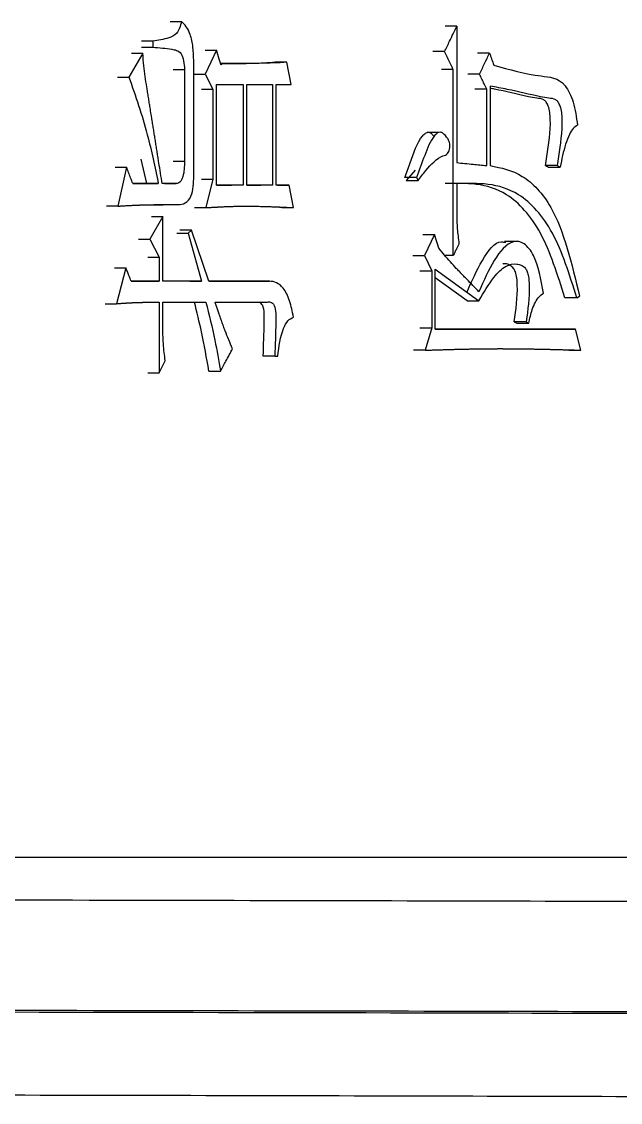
# Model space of a CAD drawing. Header units: millimetres. Extents: x 2371 to 4515, y 843 to 2359.
# Drawn here: x 3287.93 to 3292.25, y 1064.14 to 1071.93 of the extents above; entities that cross this region are included whole.
import ezdxf

# ---------------------------------------------------------------- set-up
doc = ezdxf.new("R2010")
doc.units = ezdxf.units.MM

msp = doc.modelspace()

# ---------------------------------------------------------------- linework, layer by layer
at = {"color": 7, "linetype": 'Continuous', "lineweight": 25}
for p, q in [((3289.0043, 1071.9346), (3289.0864, 1071.9346)), ((3291.0715, 1071.9022), (3290.9864, 1071.9022)), ((3291.0715, 1071.9022), (3291.0715, 1070.9178)), ((3288.881, 1071.794), (3288.7991, 1071.794)), ((3288.7991, 1071.7507), (3288.881, 1071.7507)), ((3288.881, 1071.794), (3288.881, 1071.7507)), ((3288.8084, 1071.7075), (3288.7077, 1071.5344)), ((3288.7266, 1071.7075), (3288.8084, 1071.7075)), ((3289.2574, 1071.7291), (3289.34, 1071.7291)), ((3289.34, 1071.7291), (3289.2575, 1071.556)), ((3290.9838, 1071.7183), (3290.8989, 1071.7183)), ((3291.3071, 1071.7075), (3291.2218, 1071.7075)), ((3289.0264, 1071.5884), (3289.1086, 1071.5884)), ((3289.1086, 1071.5884), (3289.1086, 1070.9286)), ((3289.1749, 1070.8204), (3289.1749, 1071.6534)), ((3289.3784, 1071.6317), (3289.3696, 1071.6317)), ((3289.3784, 1071.6318), (3289.3729, 1071.6209)), ((3289.8458, 1071.6426), (3289.7624, 1071.6426)), ((3289.8782, 1071.4803), (3289.8458, 1071.6426)), ((3291.0457, 1071.5885), (3290.9607, 1071.5885)), ((3291.0457, 1070.2472), (3291.0457, 1071.5885)), ((3288.6261, 1071.5344), (3288.7077, 1071.5344)), ((3289.1751, 1071.556), (3289.2575, 1071.556)), ((3289.2575, 1071.556), (3289.3125, 1071.4479)), ((3291.2356, 1071.5561), (3291.1504, 1071.5561)), ((3289.23, 1071.4479), (3289.3125, 1071.4479)), ((3289.3125, 1071.4479), (3289.3125, 1070.7988)), ((3289.34, 1070.7555), (3289.34, 1071.4803)), ((3289.34, 1071.4803), (3289.5314, 1071.4803)), ((3289.5314, 1071.4803), (3289.5314, 1070.7555)), ((3289.5586, 1070.7555), (3289.5587, 1071.4803)), ((3289.5587, 1071.4803), (3289.7432, 1071.4803)), ((3289.7432, 1071.4803), (3289.7432, 1070.7556)), ((3289.7703, 1070.7556), (3289.7703, 1071.4803)), ((3289.7703, 1071.4803), (3289.8782, 1071.4803)), ((3291.2867, 1071.4479), (3291.2014, 1071.4479)), ((3291.2867, 1070.8962), (3291.2867, 1071.4479)), ((3291.3122, 1071.4695), (3291.3122, 1070.8962)), ((3290.9426, 1071.1357), (3290.8573, 1071.1357)), ((3288.6093, 1070.8853), (3288.6909, 1070.8853)), ((3288.6909, 1070.8853), (3288.6291, 1070.6041)), ((3288.8376, 1070.7664), (3288.7963, 1070.9441)), ((3289.0264, 1070.9286), (3289.1086, 1070.9286)), ((3291.7965, 1070.8963), (3291.7105, 1070.8963)), ((3291.7305, 1070.8854), (3291.8166, 1070.8854)), ((3290.7816, 1070.8097), (3290.6969, 1070.8097)), ((3290.7705, 1070.8639), (3290.7073, 1070.788)), ((3290.7816, 1070.8097), (3290.792, 1070.788)), ((3288.9199, 1070.7664), (3288.7357, 1070.7664)), ((3288.7357, 1070.7664), (3288.8376, 1070.7664)), ((3288.8379, 1070.7664), (3288.9199, 1070.7664)), ((3289.0477, 1070.7664), (3288.9478, 1070.7664)), ((3288.9656, 1070.7664), (3289.0477, 1070.7664)), ((3289.23, 1070.7988), (3289.3125, 1070.7988)), ((3289.3125, 1070.7988), (3289.263, 1070.5933)), ((3289.5314, 1070.7555), (3289.34, 1070.7555)), ((3289.34, 1070.7555), (3289.4483, 1070.7555)), ((3289.5314, 1070.7555), (3289.4486, 1070.7555)), ((3289.7432, 1070.7556), (3289.5586, 1070.7555)), ((3289.5586, 1070.7556), (3289.6599, 1070.7556)), ((3289.7432, 1070.7556), (3289.6601, 1070.7556)), ((3289.862, 1070.7556), (3289.7703, 1070.7556)), ((3289.7787, 1070.7556), (3289.862, 1070.7556)), ((3289.8943, 1070.5933), (3289.862, 1070.7556)), ((3290.7073, 1070.788), (3290.792, 1070.788)), ((3291.0715, 1070.7664), (3291.0715, 1070.55)), ((3288.6291, 1070.6041), (3288.5476, 1070.6041)), ((3288.9818, 1070.6149), (3289.0643, 1070.6149)), ((3289.1806, 1070.5933), (3289.263, 1070.5933)), ((3289.8109, 1070.5933), (3289.8943, 1070.5933)), ((3288.9533, 1070.5284), (3288.8587, 1070.3661)), ((3288.8713, 1070.5284), (3288.9533, 1070.5284)), ((3288.9533, 1070.0632), (3288.9533, 1070.5284)), ((3289.1583, 1070.431), (3289.076, 1070.431)), ((3289.1583, 1070.431), (3289.1362, 1070.4094)), ((3289.285, 1070.0632), (3289.1583, 1070.431)), ((3288.7768, 1070.3661), (3288.8587, 1070.3661)), ((3288.8587, 1070.3661), (3288.9255, 1070.2363)), ((3289.054, 1070.4094), (3289.1362, 1070.4094)), ((3289.1362, 1070.4094), (3289.23, 1070.0632)), ((3290.8266, 1070.3986), (3290.9114, 1070.3986)), ((3290.9114, 1070.3986), (3290.8388, 1070.2472)), ((3290.9425, 1070.3012), (3290.9114, 1070.3986)), ((3291.5011, 1070.35), (3291.4155, 1070.35)), ((3288.8436, 1070.2363), (3288.9255, 1070.2363)), ((3288.9255, 1070.2363), (3288.9255, 1070.0632)), ((3290.7541, 1070.2472), (3290.8388, 1070.2472)), ((3290.8388, 1070.2472), (3290.8907, 1070.139)), ((3291.0457, 1070.2472), (3290.9862, 1070.2472)), ((3288.6037, 1070.1606), (3288.6853, 1070.1606)), ((3288.6853, 1070.1606), (3288.6179, 1069.901)), ((3290.8059, 1070.139), (3290.8907, 1070.139)), ((3290.8907, 1070.139), (3290.8907, 1069.7279)), ((3290.9166, 1070.1498), (3291.2305, 1069.9226)), ((3290.9166, 1069.7171), (3290.9166, 1070.1498)), ((3288.9255, 1070.0632), (3288.7245, 1070.0632)), ((3288.7245, 1070.0632), (3288.8432, 1070.0632)), ((3288.8436, 1070.0632), (3288.9255, 1070.0632)), ((3289.23, 1070.0632), (3288.9533, 1070.0632)), ((3289.1476, 1070.0632), (3289.23, 1070.0632)), ((3289.7216, 1070.0632), (3289.285, 1070.0632)), ((3289.285, 1070.0632), (3289.6382, 1070.0632)), ((3289.6384, 1070.0632), (3289.7216, 1070.0632)), ((3291.1452, 1069.9226), (3290.9166, 1070.0883)), ((3291.936, 1069.9443), (3291.9559, 1069.9551)), ((3288.5364, 1069.901), (3288.6179, 1069.901)), ((3288.9255, 1069.9118), (3288.9255, 1069.4034)), ((3288.9533, 1069.9118), (3289.263, 1069.9118)), ((3288.9533, 1069.7063), (3288.9533, 1069.9118)), ((3289.329, 1069.9118), (3289.6999, 1069.9118)), ((3289.6166, 1069.9118), (3289.6999, 1069.9118)), ((3291.1453, 1069.9226), (3291.2305, 1069.9226)), ((3290.8059, 1069.7279), (3290.8907, 1069.7279)), ((3290.8907, 1069.7279), (3290.844, 1069.5657)), ((3291.9261, 1069.7171), (3290.9166, 1069.7171)), ((3290.9166, 1069.7171), (3291.8399, 1069.7171)), ((3291.5708, 1069.7712), (3291.485, 1069.7712)), ((3291.485, 1069.7712), (3291.5052, 1069.7604)), ((3291.5052, 1069.7604), (3291.5909, 1069.7604)), ((3291.5708, 1069.7712), (3291.5909, 1069.7604)), ((3291.8399, 1069.7171), (3291.9261, 1069.7171)), ((3291.9658, 1069.5657), (3291.9261, 1069.7171)), ((3290.844, 1069.5657), (3290.7593, 1069.5657)), ((3291.8796, 1069.5657), (3291.7563, 1069.5686)), ((3291.8796, 1069.5657), (3291.9658, 1069.5657)), ((3288.9255, 1069.4034), (3288.97, 1069.4899)), ((3289.7594, 1069.5224), (3289.6763, 1069.5224)), ((3289.7594, 1069.5224), (3289.7811, 1069.5224)), ((3288.8435, 1069.4034), (3288.9255, 1069.4034)), ((3289.2845, 1069.4142), (3289.3674, 1069.4142))]:
    msp.add_line(p, q, dxfattribs=at)
at = {"color": 7, "linetype": 'Continuous', "lineweight": 25, "flags": 128}
for points in [[(3289.3729, 1071.6209), (3289.3595, 1071.6649), (3289.3498, 1071.697), (3289.34, 1071.7291)], [(3291.936, 1069.9443), (3291.901, 1069.9443), (3291.8754, 1069.9443), (3291.8498, 1069.9443)]]:
    msp.add_lwpolyline(points, dxfattribs=at)
at = {"color": 7, "linetype": 'Continuous', "lineweight": 25}
for points, knots in [([(3289.0864, 1071.9346), (3289.0825, 1071.9183), (3289.0748, 1071.8862), (3289.0456, 1071.8355), (3288.9769, 1071.8081), (3288.919, 1071.7996), (3288.881, 1071.794)], [0, 0, 0, 0, 0.1278182, 0.252018, 0.5084072, 1, 1, 1, 1]), ([(3289.1749, 1071.6534), (3289.174, 1071.6865), (3289.1723, 1071.7521), (3289.1541, 1071.8384), (3289.1235, 1071.9016), (3289.0987, 1071.9237), (3289.0864, 1071.9346)], [0, 0, 0, 0, 0.288794, 0.57293, 0.789593, 1, 1, 1, 1]), ([(3290.9838, 1071.7183), (3290.9957, 1071.7433), (3291.0163, 1071.7864), (3291.0455, 1071.8477), (3291.0628, 1071.884), (3291.0715, 1071.9022)], [0, 0, 0, 0, 0.407194, 0.703597, 1, 1, 1, 1]), ([(3288.881, 1071.7507), (3288.9264, 1071.7465), (3288.9837, 1071.7411), (3289.0513, 1071.7295), (3289.0869, 1071.7102), (3289.1044, 1071.6506), (3289.1072, 1071.6094), (3289.1086, 1071.5884)], [0, 0, 0, 0, 0.489877, 0.617073, 0.743751, 0.869803, 1, 1, 1, 1]), ([(3288.9478, 1070.7664), (3288.9398, 1070.8166), (3288.9309, 1070.8731), (3288.9209, 1070.9359), (3288.9185, 1070.9515), (3288.916, 1070.9672), (3288.914, 1070.9798), (3288.9115, 1070.9955), (3288.908, 1071.0175), (3288.903, 1071.0488), (3288.8981, 1071.0802), (3288.8931, 1071.1116), (3288.8891, 1071.1367), (3288.8841, 1071.1681), (3288.8801, 1071.1932), (3288.8731, 1071.2371), (3288.8671, 1071.2748), (3288.8601, 1071.3187), (3288.8561, 1071.3438), (3288.8511, 1071.3752), (3288.8471, 1071.4003), (3288.8421, 1071.4316), (3288.831, 1071.5006), (3288.8166, 1071.5939), (3288.8106, 1071.6766), (3288.8084, 1071.7075)], [0, 0, 0, 0, 0.1607092, 0.1807979, 0.2008865, 0.2109308, 0.2310195, 0.2410638, 0.2611525, 0.3013298, 0.3415071, 0.3615958, 0.4017731, 0.4218617, 0.462039, 0.4821277, 0.5624823, 0.582571, 0.6227483, 0.6428369, 0.6830142, 0.7031029, 0.7432802, 0.9040946, 1, 1, 1, 1]), ([(3291.0457, 1071.5885), (3291.0398, 1071.601), (3291.0279, 1071.6259), (3291.0073, 1071.6692), (3290.9926, 1071.7), (3290.9838, 1071.7183)], [0, 0, 0, 0, 0.288432, 0.576865, 1, 1, 1, 1]), ([(3291.2356, 1071.5561), (3291.2476, 1071.5813), (3291.2714, 1071.6318), (3291.2952, 1071.6823), (3291.3071, 1071.7075)], [0, 0, 0, 0, 0.499999, 1, 1, 1, 1]), ([(3291.3071, 1071.7075), (3291.3122, 1071.6931), (3291.3224, 1071.6642), (3291.3326, 1071.6354), (3291.3377, 1071.621)], [0, 0, 0, 0, 0.5, 1, 1, 1, 1]), ([(3289.3703, 1071.632), (3289.376, 1071.632), (3289.4132, 1071.6321), (3289.458, 1071.6324), (3289.5286, 1071.6333), (3289.6225, 1071.6343), (3289.708, 1071.6393), (3289.7624, 1071.6426)], [0, 0, 0, 0, 0.04313, 0.282312, 0.342107, 0.58129, 1, 1, 1, 1]), ([(3289.8458, 1071.6426), (3289.844, 1071.6424), (3289.8402, 1071.6421), (3289.8345, 1071.6416), (3289.827, 1071.641), (3289.8195, 1071.6403), (3289.8119, 1071.6398), (3289.8063, 1071.6393), (3289.7987, 1071.6388), (3289.7912, 1071.6383), (3289.778, 1071.6376), (3289.7534, 1071.6368), (3289.7004, 1071.635), (3289.6397, 1071.6335), (3289.5865, 1071.633), (3289.5599, 1071.6327), (3289.5446, 1071.6325), (3289.5332, 1071.6324), (3289.5236, 1071.6323), (3289.5141, 1071.6323), (3289.5065, 1071.6322), (3289.4989, 1071.6322), (3289.4912, 1071.6321), (3289.4836, 1071.6321), (3289.4759, 1071.6321), (3289.4702, 1071.632), (3289.4626, 1071.632), (3289.4549, 1071.632), (3289.4473, 1071.6319), (3289.4396, 1071.6319), (3289.432, 1071.6319), (3289.4243, 1071.6319), (3289.4186, 1071.6318), (3289.4138, 1071.6318), (3289.409, 1071.6318), (3289.4052, 1071.6318), (3289.4014, 1071.6318), (3289.3985, 1071.6318), (3289.3947, 1071.6318), (3289.3908, 1071.6318), (3289.387, 1071.6318), (3289.3832, 1071.6318), (3289.3803, 1071.6318), (3289.3784, 1071.6317)], [0, 0, 0, 0, 0.012194, 0.024389, 0.036583, 0.060972, 0.073167, 0.085361, 0.097556, 0.121945, 0.134139, 0.182918, 0.280473, 0.475585, 0.573141, 0.621919, 0.646308, 0.670697, 0.695086, 0.70728, 0.731669, 0.743863, 0.756058, 0.780447, 0.792641, 0.804836, 0.81703, 0.841419, 0.853613, 0.865808, 0.890197, 0.902391, 0.914586, 0.92678, 0.932877, 0.945072, 0.951169, 0.957266, 0.963363, 0.975558, 0.981655, 0.987752, 1, 1, 1, 1]), ([(3291.3377, 1071.621), (3291.4497, 1071.5892), (3291.6198, 1071.5411), (3291.8321, 1071.5307), (3291.9183, 1071.3565), (3291.9333, 1071.2453), (3291.941, 1071.1883)], [0, 0, 0, 0, 0.492344, 0.747305, 0.87043, 1, 1, 1, 1]), ([(3288.7077, 1071.5344), (3288.7552, 1071.3986), (3288.8404, 1071.1545), (3288.8955, 1070.8856), (3288.9199, 1070.7664)], [0, 0, 0, 0, 0.5565668, 1, 1, 1, 1]), ([(3291.2867, 1071.4479), (3291.2808, 1071.4604), (3291.2694, 1071.4846), (3291.2524, 1071.5207), (3291.2412, 1071.5443), (3291.2356, 1071.5561)], [0, 0, 0, 0, 0.346119, 0.673059, 1, 1, 1, 1]), ([(3291.7965, 1070.8963), (3291.7996, 1070.9183), (3291.8149, 1071.0277), (3291.8366, 1071.1557), (3291.8291, 1071.2802), (3291.8189, 1071.323), (3291.8035, 1071.3547), (3291.7756, 1071.3799), (3291.7314, 1071.3813), (3291.6158, 1071.4045), (3291.4753, 1071.4401), (3291.3534, 1071.4621), (3291.3122, 1071.4695)], [0, 0, 0, 0, 0.047616, 0.236668, 0.271199, 0.305853, 0.333079, 0.360338, 0.428756, 0.509882, 0.834445, 1, 1, 1, 1]), ([(3291.7105, 1070.8963), (3291.7136, 1070.9183), (3291.7289, 1071.0281), (3291.7508, 1071.1564), (3291.7429, 1071.2809), (3291.7327, 1071.3235), (3291.7173, 1071.355), (3291.6892, 1071.3802), (3291.6444, 1071.3811), (3291.5268, 1071.4063), (3291.415, 1071.4341), (3291.3225, 1071.4514), (3291.3122, 1071.4533)], [0, 0, 0, 0, 0.053959, 0.268193, 0.307139, 0.346224, 0.376934, 0.407674, 0.48592, 0.579355, 0.953164, 1, 1, 1, 1]), ([(3290.6969, 1070.8097), (3290.7093, 1070.8449), (3290.7468, 1070.951), (3290.7904, 1071.0765), (3290.845, 1071.1327), (3290.8689, 1071.1403), (3290.8905, 1071.1288), (3290.9016, 1071.1136), (3290.9069, 1071.1065)], [0, 0, 0, 0, 0.230285, 0.693302, 0.776377, 0.859882, 0.933594, 1, 1, 1, 1]), ([(3290.792, 1070.788), (3290.8104, 1070.8126), (3290.8659, 1070.8868), (3290.937, 1070.96), (3290.9988, 1070.9743), (3291.0142, 1070.9966), (3291.0202, 1071.0152), (3291.0226, 1071.0351), (3291.0215, 1071.0542), (3291.0161, 1071.0738), (3291.0003, 1071.1017), (3290.9788, 1071.1268), (3290.9529, 1071.1398), (3290.93, 1071.1325), (3290.8858, 1071.0883), (3290.8383, 1070.9686), (3290.8006, 1070.8631), (3290.7816, 1070.8097)], [0, 0, 0, 0, 0.109651, 0.330682, 0.3864, 0.404634, 0.422868, 0.441529, 0.456387, 0.471247, 0.497612, 0.560433, 0.593185, 0.625961, 0.670922, 0.833212, 1, 1, 1, 1]), ([(3291.941, 1071.1883), (3291.9304, 1071.1812), (3291.9089, 1071.1668), (3291.8799, 1071.1173), (3291.8547, 1071.0511), (3291.8334, 1070.9705), (3291.8222, 1070.9138), (3291.8166, 1070.8854)], [0, 0, 0, 0, 0.1624123, 0.328967, 0.5495924, 0.7738532, 1, 1, 1, 1]), ([(3288.7357, 1070.7664), (3288.7305, 1070.7803), (3288.7204, 1070.8071), (3288.7054, 1070.8467), (3288.6957, 1070.8725), (3288.6909, 1070.8853)], [0, 0, 0, 0, 0.350984, 0.675491, 1, 1, 1, 1]), ([(3289.1086, 1070.9286), (3289.1077, 1070.8896), (3289.1065, 1070.8406), (3289.0883, 1070.7931), (3289.0721, 1070.7706), (3289.0572, 1070.768), (3289.0477, 1070.7664)], [0, 0, 0, 0, 0.51629, 0.647429, 0.774862, 1, 1, 1, 1]), ([(3291.0715, 1070.9178), (3291.1106, 1070.9139), (3291.1661, 1070.9084), (3291.2377, 1070.9011), (3291.2704, 1070.8978), (3291.2867, 1070.8962)], [0, 0, 0, 0, 0.542952, 0.771476, 1, 1, 1, 1]), ([(3291.3122, 1070.8962), (3291.3905, 1070.8804), (3291.5482, 1070.8486), (3291.8102, 1070.5688), (3291.9, 1070.1906), (3291.9559, 1069.9551)], [0, 0, 0, 0, 0.271558, 0.546438, 1, 1, 1, 1]), ([(3291.7305, 1070.8854), (3291.7289, 1070.8863), (3291.7255, 1070.8881), (3291.7188, 1070.8918), (3291.7138, 1070.8945), (3291.7105, 1070.8962)], [0, 0, 0, 0, 0.25319, 0.506384, 1, 1, 1, 1]), ([(3291.7965, 1070.8962), (3291.7982, 1070.8953), (3291.8024, 1070.8931), (3291.8091, 1070.8894), (3291.8141, 1070.8867), (3291.8166, 1070.8854)], [0, 0, 0, 0, 0.252887, 0.626447, 1, 1, 1, 1]), ([(3289.0643, 1070.6149), (3289.0809, 1070.6164), (3289.1145, 1070.6193), (3289.1574, 1070.6675), (3289.1746, 1070.7449), (3289.1748, 1070.7951), (3289.1749, 1070.8204)], [0, 0, 0, 0, 0.26803, 0.540931, 0.767912, 1, 1, 1, 1]), ([(3291.8498, 1069.9443), (3291.798, 1070.1104), (3291.6965, 1070.4353), (3291.3871, 1070.7769), (3291.1378, 1070.7704), (3290.9864, 1070.7664)], [0, 0, 0, 0, 0.291237, 0.569425, 1, 1, 1, 1]), ([(3291.936, 1069.9443), (3291.8841, 1070.1105), (3291.7825, 1070.4354), (3291.4726, 1070.7769), (3291.2231, 1070.7704), (3291.0715, 1070.7664)], [0, 0, 0, 0, 0.291092, 0.569283, 1, 1, 1, 1]), ([(3288.6291, 1070.6041), (3288.6335, 1070.6044), (3288.64, 1070.6048), (3288.6487, 1070.6053), (3288.6552, 1070.6057), (3288.6617, 1070.6061), (3288.6682, 1070.6065), (3288.6746, 1070.6069), (3288.6833, 1070.6074), (3288.6941, 1070.6081), (3288.7071, 1070.6088), (3288.7201, 1070.6095), (3288.746, 1070.6109), (3288.772, 1070.6121), (3288.7979, 1070.613), (3288.8108, 1070.6134), (3288.8237, 1070.6138), (3288.8367, 1070.6141), (3288.8496, 1070.6144), (3288.8668, 1070.6147), (3288.884, 1070.6149), (3288.9013, 1070.6151), (3288.9142, 1070.6152), (3288.9271, 1070.6153), (3288.9399, 1070.6153), (3288.9507, 1070.6153), (3288.9593, 1070.6153), (3288.9657, 1070.6153), (3288.9721, 1070.6153), (3288.9786, 1070.6153), (3288.985, 1070.6153), (3288.9914, 1070.6153), (3288.9979, 1070.6153), (3289.0043, 1070.6152), (3289.0129, 1070.6152), (3289.0215, 1070.6152), (3289.03, 1070.6151), (3289.0364, 1070.6151), (3289.0418, 1070.6151), (3289.0461, 1070.615), (3289.0493, 1070.615), (3289.0525, 1070.615), (3289.0557, 1070.615), (3289.0596, 1070.6149), (3289.0625, 1070.6149), (3289.0643, 1070.6149)], [0, 0, 0, 0, 0.0297, 0.04455, 0.0594, 0.07425, 0.0891, 0.10395, 0.1188, 0.1485, 0.1782, 0.2079, 0.237599, 0.3564, 0.3861, 0.4158, 0.4455, 0.4752, 0.5049, 0.5346, 0.594, 0.6237, 0.6534, 0.6831, 0.7128, 0.742499, 0.757349, 0.772199, 0.787049, 0.801899, 0.816749, 0.831599, 0.846449, 0.861299, 0.876149, 0.905849, 0.920699, 0.935549, 0.950399, 0.957824, 0.965249, 0.972674, 0.980099, 0.987524, 1, 1, 1, 1]), ([(3288.7395, 1070.6106), (3288.78, 1070.612), (3288.8419, 1070.6141), (3288.9264, 1070.6148), (3288.963, 1070.6149), (3288.9769, 1070.6149), (3288.9795, 1070.6149), (3288.9791, 1070.6149), (3288.9791, 1070.6149)], [0, 0, 0, 0, 0.522535, 0.798849, 0.953458, 0.983824, 0.997934, 1, 1, 1, 1]), ([(3289.263, 1070.5933), (3289.2673, 1070.5935), (3289.2737, 1070.5939), (3289.2822, 1070.5944), (3289.2886, 1070.5948), (3289.2949, 1070.5951), (3289.3013, 1070.5955), (3289.3077, 1070.5959), (3289.3141, 1070.5962), (3289.3204, 1070.5966), (3289.3268, 1070.5969), (3289.3332, 1070.5973), (3289.3396, 1070.5976), (3289.3459, 1070.598), (3289.3523, 1070.5983), (3289.3587, 1070.5986), (3289.365, 1070.599), (3289.3714, 1070.5993), (3289.3799, 1070.5997), (3289.3905, 1070.6002), (3289.4032, 1070.6008), (3289.4159, 1070.6013), (3289.4286, 1070.6018), (3289.4413, 1070.6022), (3289.454, 1070.6027), (3289.4667, 1070.603), (3289.492, 1070.6037), (3289.5174, 1070.604), (3289.5427, 1070.6042), (3289.5553, 1070.6042), (3289.5722, 1070.6041), (3289.5932, 1070.604), (3289.6185, 1070.6037), (3289.6437, 1070.6032), (3289.6689, 1070.6025), (3289.6899, 1070.6019), (3289.7109, 1070.6013), (3289.7276, 1070.6007), (3289.7444, 1070.6), (3289.7569, 1070.5995), (3289.7695, 1070.599), (3289.78, 1070.5986), (3289.7883, 1070.5982), (3289.7946, 1070.598), (3289.8009, 1070.5977), (3289.8071, 1070.5974), (3289.8134, 1070.5971), (3289.8196, 1070.5968), (3289.8259, 1070.5965), (3289.8322, 1070.5962), (3289.8384, 1070.5959), (3289.8447, 1070.5957), (3289.8509, 1070.5954), (3289.8562, 1070.5951), (3289.8603, 1070.5949), (3289.8635, 1070.5948), (3289.8666, 1070.5946), (3289.8697, 1070.5945), (3289.8728, 1070.5943), (3289.876, 1070.5942), (3289.8791, 1070.594), (3289.8822, 1070.5939), (3289.8853, 1070.5937), (3289.8894, 1070.5935), (3289.8924, 1070.5934), (3289.8943, 1070.5933)], [0, 0, 0, 0, 0.020012, 0.030018, 0.040024, 0.050031, 0.060037, 0.070043, 0.080049, 0.090055, 0.100061, 0.110067, 0.120073, 0.130079, 0.140086, 0.150092, 0.160098, 0.170104, 0.18011, 0.200122, 0.220134, 0.240147, 0.260159, 0.280171, 0.300183, 0.320196, 0.340208, 0.420258, 0.44027, 0.460282, 0.480294, 0.520319, 0.560343, 0.600368, 0.640392, 0.680417, 0.700429, 0.740454, 0.760466, 0.780478, 0.80049, 0.820502, 0.830509, 0.840515, 0.850521, 0.860527, 0.870533, 0.880539, 0.890545, 0.900551, 0.910557, 0.920564, 0.93057, 0.940576, 0.945579, 0.950582, 0.955585, 0.960588, 0.965591, 0.970594, 0.975597, 0.9806, 0.985603, 0.990606, 1, 1, 1, 1]), ([(3291.0715, 1070.55), (3291.0719, 1070.5138), (3291.0729, 1070.4406), (3291.0822, 1070.3695), (3291.0869, 1070.3337)], [0, 0, 0, 0, 0.495714, 1, 1, 1, 1]), ([(3291.1452, 1069.9875), (3291.1798, 1070.0637), (3291.2476, 1070.2128), (3291.3523, 1070.3616), (3291.4134, 1070.3441), (3291.4235, 1070.3413)], [0, 0, 0, 0, 0.46552, 0.912082, 1, 1, 1, 1]), ([(3291.6965, 1069.9767), (3291.6785, 1070.0759), (3291.6514, 1070.2257), (3291.5598, 1070.3435), (3291.452, 1070.3635), (3291.3332, 1070.2191), (3291.2652, 1070.0658), (3291.2305, 1069.9875)], [0, 0, 0, 0, 0.250217, 0.37779, 0.502112, 0.745933, 1, 1, 1, 1]), ([(3291.2305, 1069.9875), (3291.2016, 1070.0172), (3291.1691, 1070.0505), (3291.133, 1070.0877), (3291.124, 1070.0971), (3291.115, 1070.1064), (3291.1059, 1070.1158), (3291.0969, 1070.1252), (3291.0843, 1070.1383), (3291.0463, 1070.1779), (3290.9967, 1070.2326), (3290.9558, 1070.2843), (3290.9425, 1070.3012)], [0, 0, 0, 0, 0.297523, 0.334713, 0.371903, 0.390498, 0.427689, 0.464879, 0.483474, 0.557855, 0.855503, 1, 1, 1, 1]), ([(3291.0869, 1070.3337), (3291.081, 1070.3212), (3291.0711, 1070.3006), (3291.0574, 1070.2717), (3291.0496, 1070.2553), (3291.0457, 1070.2472)], [0, 0, 0, 0, 0.432643, 0.716321, 1, 1, 1, 1]), ([(3291.2305, 1069.9226), (3291.2655, 1069.9818), (3291.3248, 1070.0822), (3291.4191, 1070.1785), (3291.4892, 1070.1918), (3291.5362, 1070.181), (3291.563, 1070.1631), (3291.5802, 1070.1315), (3291.5906, 1070.0891), (3291.5987, 1069.9657), (3291.5832, 1069.8576), (3291.5708, 1069.7712)], [0, 0, 0, 0, 0.236471, 0.400892, 0.534168, 0.588802, 0.643894, 0.675813, 0.707612, 0.766357, 1, 1, 1, 1]), ([(3291.485, 1069.7712), (3291.4976, 1069.8588), (3291.5124, 1069.9626), (3291.5051, 1070.085), (3291.4963, 1070.1281), (3291.4791, 1070.16), (3291.4493, 1070.1821), (3291.4219, 1070.1934), (3291.4038, 1070.1866), (3291.4025, 1070.1861)], [0, 0, 0, 0, 0.478517, 0.567585, 0.657403, 0.721203, 0.808864, 0.987094, 1, 1, 1, 1]), ([(3288.7245, 1070.0632), (3288.719, 1070.0769), (3288.7097, 1070.0999), (3288.6967, 1070.1324), (3288.6891, 1070.1512), (3288.6853, 1070.1606)], [0, 0, 0, 0, 0.419954, 0.709976, 1, 1, 1, 1]), ([(3289.8943, 1069.8036), (3289.8863, 1069.8441), (3289.8706, 1069.9238), (3289.8265, 1070.0121), (3289.7735, 1070.0577), (3289.7388, 1070.0614), (3289.7216, 1070.0632)], [0, 0, 0, 0, 0.291847, 0.573788, 0.788346, 1, 1, 1, 1]), ([(3291.5909, 1069.7604), (3291.598, 1069.7942), (3291.6095, 1069.8494), (3291.6366, 1069.9126), (3291.6644, 1069.9541), (3291.6859, 1069.9692), (3291.6965, 1069.9767)], [0, 0, 0, 0, 0.34974, 0.571287, 0.787704, 1, 1, 1, 1]), ([(3288.6179, 1069.901), (3288.6196, 1069.9011), (3288.623, 1069.9013), (3288.628, 1069.9017), (3288.6331, 1069.9021), (3288.6382, 1069.9024), (3288.6432, 1069.9028), (3288.6483, 1069.9032), (3288.6534, 1069.9035), (3288.6584, 1069.9039), (3288.6635, 1069.9042), (3288.6686, 1069.9046), (3288.6736, 1069.9049), (3288.6787, 1069.9052), (3288.6837, 1069.9056), (3288.6888, 1069.9059), (3288.6939, 1069.9062), (3288.6989, 1069.9065), (3288.704, 1069.9068), (3288.709, 1069.9071), (3288.7141, 1069.9074), (3288.7183, 1069.9076), (3288.7225, 1069.9078), (3288.7267, 1069.908), (3288.7318, 1069.9083), (3288.7368, 1069.9085), (3288.7419, 1069.9087), (3288.747, 1069.909), (3288.752, 1069.9092), (3288.7571, 1069.9093), (3288.7621, 1069.9095), (3288.7663, 1069.9097), (3288.7705, 1069.9098), (3288.7747, 1069.9099), (3288.7798, 1069.9101), (3288.7848, 1069.9102), (3288.7899, 1069.9104), (3288.7949, 1069.9105), (3288.8, 1069.9106), (3288.805, 1069.9107), (3288.81, 1069.9108), (3288.8151, 1069.9109), (3288.8193, 1069.911), (3288.8235, 1069.911), (3288.8277, 1069.9111), (3288.8327, 1069.9112), (3288.8378, 1069.9112), (3288.8428, 1069.9113), (3288.8478, 1069.9113), (3288.8529, 1069.9114), (3288.8579, 1069.9114), (3288.863, 1069.9115), (3288.8671, 1069.9115), (3288.8713, 1069.9115), (3288.8755, 1069.9116), (3288.8806, 1069.9116), (3288.8856, 1069.9116), (3288.8906, 1069.9117), (3288.8957, 1069.9117), (3288.9007, 1069.9117), (3288.9057, 1069.9117), (3288.9107, 1069.9117), (3288.9149, 1069.9118), (3288.9198, 1069.9118), (3288.9231, 1069.9118), (3288.9255, 1069.9118)], [0, 0, 0, 0, 0.01641, 0.03282, 0.04923, 0.06564, 0.08205, 0.098461, 0.114871, 0.131281, 0.147691, 0.164101, 0.180511, 0.196921, 0.213331, 0.229741, 0.246151, 0.262561, 0.278972, 0.295382, 0.311792, 0.328202, 0.336407, 0.352817, 0.369227, 0.385637, 0.402047, 0.418457, 0.434867, 0.451278, 0.467688, 0.484098, 0.492303, 0.508713, 0.525123, 0.541533, 0.557943, 0.574353, 0.590763, 0.607173, 0.623583, 0.639994, 0.656404, 0.664609, 0.681019, 0.697429, 0.713839, 0.730249, 0.746659, 0.763069, 0.779479, 0.795889, 0.8123, 0.820505, 0.836915, 0.853325, 0.869735, 0.886145, 0.902555, 0.918965, 0.935375, 0.951785, 0.968195, 0.9764, 1, 1, 1, 1]), ([(3289.2845, 1069.4142), (3289.2679, 1069.5092), (3289.2383, 1069.6785), (3289.198, 1069.8406), (3289.1803, 1069.9118)], [0, 0, 0, 0, 0.560942, 1, 1, 1, 1]), ([(3289.263, 1069.9118), (3289.2858, 1069.8212), (3289.3264, 1069.6592), (3289.3548, 1069.4892), (3289.3674, 1069.4142)], [0, 0, 0, 0, 0.558886, 1, 1, 1, 1]), ([(3289.455, 1069.5765), (3289.4366, 1069.6186), (3289.4172, 1069.6634), (3289.3987, 1069.7135), (3289.3947, 1069.7247), (3289.3906, 1069.7358), (3289.3866, 1069.747), (3289.3825, 1069.7582), (3289.3785, 1069.7694), (3289.3745, 1069.7807), (3289.3716, 1069.7891), (3289.3676, 1069.8004), (3289.3636, 1069.8116), (3289.3602, 1069.8215), (3289.3577, 1069.8286), (3289.3558, 1069.8342), (3289.3538, 1069.8399), (3289.3518, 1069.8456), (3289.3499, 1069.8512), (3289.3479, 1069.8569), (3289.3465, 1069.8611), (3289.3445, 1069.8668), (3289.3425, 1069.8724), (3289.3406, 1069.8781), (3289.3391, 1069.8824), (3289.3372, 1069.888), (3289.3352, 1069.8937), (3289.3333, 1069.8994), (3289.3314, 1069.9049), (3289.3299, 1069.9091), (3289.329, 1069.9118)], [0, 0, 0, 0, 0.396041, 0.420732, 0.445423, 0.494806, 0.519497, 0.544188, 0.59357, 0.618261, 0.642952, 0.667643, 0.717025, 0.741716, 0.754061, 0.778752, 0.791098, 0.803443, 0.828134, 0.84048, 0.852825, 0.865171, 0.889862, 0.902207, 0.914553, 0.926898, 0.951589, 0.963935, 0.97628, 1, 1, 1, 1]), ([(3289.6761, 1069.5224), (3289.6788, 1069.6045), (3289.6823, 1069.7082), (3289.6842, 1069.828), (3289.6775, 1069.8937), (3289.6562, 1069.906), (3289.6463, 1069.9118)], [0, 0, 0, 0, 0.579644, 0.732014, 0.874517, 1, 1, 1, 1]), ([(3289.6999, 1069.9119), (3289.7096, 1069.9136), (3289.7292, 1069.9168), (3289.7608, 1069.8925), (3289.7676, 1069.8284), (3289.7656, 1069.7077), (3289.7622, 1069.6043), (3289.7594, 1069.5224)], [0, 0, 0, 0, 0.111377, 0.22453, 0.350906, 0.486016, 1, 1, 1, 1]), ([(3289.7811, 1069.5224), (3289.7902, 1069.5927), (3289.8028, 1069.6897), (3289.8519, 1069.7831), (3289.8803, 1069.7969), (3289.8943, 1069.8036)], [0, 0, 0, 0, 0.573358, 0.790473, 1, 1, 1, 1]), ([(3288.97, 1069.4899), (3288.9645, 1069.5297), (3288.9546, 1069.6008), (3288.9537, 1069.674), (3288.9533, 1069.7063)], [0, 0, 0, 0, 0.558835, 1, 1, 1, 1]), ([(3289.3674, 1069.4142), (3289.3805, 1069.4384), (3289.4016, 1069.4776), (3289.4308, 1069.5317), (3289.4469, 1069.5615), (3289.455, 1069.5765)], [0, 0, 0, 0, 0.447792, 0.723896, 1, 1, 1, 1]), ([(3290.844, 1069.5657), (3290.8538, 1069.566), (3290.8686, 1069.5664), (3290.8882, 1069.567), (3290.9029, 1069.5675), (3290.9176, 1069.5679), (3290.9323, 1069.5683), (3290.947, 1069.5688), (3290.9617, 1069.5692), (3290.9764, 1069.5696), (3290.9959, 1069.5702), (3291.0155, 1069.5708), (3291.035, 1069.5713), (3291.0497, 1069.5717), (3291.0692, 1069.5722), (3291.0886, 1069.5727), (3291.1081, 1069.5731), (3291.1227, 1069.5735), (3291.1373, 1069.5738), (3291.1567, 1069.5742), (3291.1761, 1069.5746), (3291.1955, 1069.5749), (3291.2101, 1069.5752), (3291.2246, 1069.5754), (3291.244, 1069.5757), (3291.2633, 1069.5759), (3291.2827, 1069.5762), (3291.2947, 1069.5763), (3291.3044, 1069.5763), (3291.3116, 1069.5764), (3291.3189, 1069.5765), (3291.3285, 1069.5765), (3291.3382, 1069.5766), (3291.3478, 1069.5766), (3291.355, 1069.5766), (3291.3623, 1069.5766), (3291.3695, 1069.5767), (3291.3767, 1069.5767), (3291.3827, 1069.5767), (3291.3875, 1069.5767), (3291.3911, 1069.5767), (3291.396, 1069.5767), (3291.4008, 1069.5767), (3291.4056, 1069.5766), (3291.4104, 1069.5766), (3291.4164, 1069.5766), (3291.4236, 1069.5766), (3291.4332, 1069.5766), (3291.4428, 1069.5765), (3291.4524, 1069.5765), (3291.4596, 1069.5764), (3291.4692, 1069.5764), (3291.4812, 1069.5763), (3291.4955, 1069.5761), (3291.5099, 1069.576), (3291.5243, 1069.5758), (3291.5434, 1069.5756), (3291.5625, 1069.5753), (3291.5816, 1069.575), (3291.5959, 1069.5748), (3291.6102, 1069.5746), (3291.6293, 1069.5742), (3291.6483, 1069.5738), (3291.6674, 1069.5735), (3291.6816, 1069.5732), (3291.6959, 1069.5728), (3291.7149, 1069.5724), (3291.7338, 1069.572), (3291.7528, 1069.5715), (3291.767, 1069.5712), (3291.7859, 1069.5707), (3291.8048, 1069.5702), (3291.8237, 1069.5697), (3291.8379, 1069.5693), (3291.8521, 1069.5689), (3291.8709, 1069.5684), (3291.8898, 1069.5678), (3291.9086, 1069.5673), (3291.9227, 1069.5669), (3291.9418, 1069.5664), (3291.9561, 1069.566), (3291.9658, 1069.5657)], [0, 0, 0, 0, 0.025705, 0.038557, 0.05141, 0.064262, 0.077115, 0.089967, 0.102819, 0.115672, 0.128524, 0.154229, 0.167082, 0.179934, 0.192786, 0.218491, 0.231344, 0.244196, 0.257049, 0.269901, 0.295606, 0.308458, 0.321311, 0.334163, 0.347016, 0.37272, 0.385573, 0.398425, 0.404851, 0.411278, 0.417704, 0.42413, 0.436983, 0.443409, 0.449835, 0.456261, 0.462687, 0.469114, 0.47554, 0.478753, 0.481966, 0.485179, 0.491605, 0.494818, 0.498032, 0.504458, 0.510884, 0.51731, 0.530163, 0.536589, 0.543015, 0.549441, 0.562294, 0.575146, 0.587999, 0.600851, 0.613703, 0.639408, 0.652261, 0.665113, 0.677966, 0.690818, 0.716523, 0.729375, 0.742228, 0.75508, 0.767933, 0.793637, 0.80649, 0.819342, 0.832195, 0.857899, 0.870752, 0.883604, 0.896457, 0.909309, 0.935014, 0.947866, 0.960719, 0.973571, 1, 1, 1, 1]), ([(3237.5003, 1065.9108), (3238.1467, 1065.9108), (3241.382, 1065.9108), (3247.1339, 1065.9109), (3253.3335, 1065.9109), (3259.343, 1065.911), (3263.9824, 1065.911), (3269.5196, 1065.9111), (3273.728, 1065.9111), (3278.6625, 1065.9111), (3283.2602, 1065.9112), (3287.3553, 1065.9112), (3291.0369, 1065.9113), (3293.6454, 1065.9113), (3296.4554, 1065.9114), (3298.3258, 1065.9114), (3300.354, 1065.9115), (3301.1103, 1065.9116), (3301.639, 1065.9117)], [0, 0, 0, 0, 0.020124, 0.100733, 0.181328, 0.221587, 0.302184, 0.342442, 0.423039, 0.463298, 0.543894, 0.624491, 0.664749, 0.745346, 0.785604, 0.8662, 0.906458, 1, 1, 1, 1]), ([(3212.3232, 1065.64), (3214.7178, 1065.6407), (3219.5231, 1065.642), (3226.8473, 1065.6428), (3232.7915, 1065.6427), (3237.3236, 1065.6422), (3240.4566, 1065.6417), (3243.5728, 1065.6409), (3246.6665, 1065.64), (3249.732, 1065.6389), (3252.7635, 1065.6376), (3257.0175, 1065.6355), (3262.5579, 1065.6321), (3269.3018, 1065.627), (3276.0294, 1065.6203), (3281.7503, 1065.6129), (3286.4709, 1065.6053), (3290.2736, 1065.5979), (3293.7077, 1065.5896), (3296.6661, 1065.5806), (3299.1196, 1065.5709), (3300.1651, 1065.564), (3300.6969, 1065.5606)], [0, 0, 0, 0, 0.060834, 0.1220737, 0.183719, 0.2102711, 0.2368979, 0.2635992, 0.2903751, 0.3172255, 0.3441506, 0.3711502, 0.4324096, 0.4986217, 0.5697855, 0.6458999, 0.6994123, 0.7551267, 0.8130428, 0.8731605, 0.9354796, 1, 1, 1, 1]), ([(3301.9898, 1064.7474), (3301.2649, 1064.752), (3299.8152, 1064.7611), (3296.0249, 1064.774), (3291.1268, 1064.7861), (3285.0861, 1064.7971), (3278.0382, 1064.8068), (3270.0953, 1064.8151), (3261.3957, 1064.8218), (3252.0882, 1064.8268), (3242.3311, 1064.8301), (3232.2972, 1064.8315), (3222.1369, 1064.8312), (3215.4488, 1064.8294), (3212.1048, 1064.8285)], [0, 0, 0, 0, 0.083333, 0.166667, 0.25, 0.333334, 0.416667, 0.5, 0.583334, 0.666667, 0.75, 0.833334, 0.916667, 1, 1, 1, 1]), ([(3301.453, 1064.7614), (3300.9533, 1064.7647), (3299.9674, 1064.7712), (3297.6869, 1064.7805), (3294.9261, 1064.7891), (3291.6977, 1064.7971), (3288.0871, 1064.8045), (3283.541, 1064.8122), (3277.9379, 1064.8199), (3271.2192, 1064.8271), (3264.3166, 1064.8329), (3257.3871, 1064.8373), (3250.5631, 1064.8406), (3243.953, 1064.8428), (3237.6431, 1064.8441), (3231.1212, 1064.8448), (3224.5391, 1064.8446), (3218.0606, 1064.8436), (3214.0546, 1064.8425), (3212.1823, 1064.8419)], [0, 0, 0, 0, 0.060587, 0.1195299, 0.1768287, 0.2324833, 0.2864935, 0.3388593, 0.4142998, 0.4860434, 0.5540892, 0.6184368, 0.6790855, 0.7360349, 0.7892846, 0.838834, 0.8991333, 0.9528558, 1, 1, 1, 1]), ([(3211.9742, 1064.2397), (3214.9989, 1064.2406), (3221.0354, 1064.2423), (3230.1885, 1064.2426), (3239.2304, 1064.2413), (3248.0578, 1064.2383), (3256.55, 1064.2336), (3263.3944, 1064.2284), (3268.8515, 1064.2233), (3273.2043, 1064.2187), (3277.6622, 1064.2131), (3282.1408, 1064.2066), (3286.2746, 1064.1994), (3290.015, 1064.1916), (3293.3333, 1064.1834), (3296.3686, 1064.1744), (3299.0208, 1064.1645), (3301.2557, 1064.1538), (3302.2336, 1064.1463), (3302.7328, 1064.1425)], [0, 0, 0, 0, 0.0746907, 0.1490623, 0.2231148, 0.2968479, 0.3702616, 0.4433557, 0.4832428, 0.5266364, 0.5735359, 0.623941, 0.6778511, 0.7254581, 0.7754993, 0.8279744, 0.882883, 0.940225, 1, 1, 1, 1])]:
    msp.add_open_spline(points, degree=3, knots=knots, dxfattribs=at)

doc.saveas('drawing.dxf')
